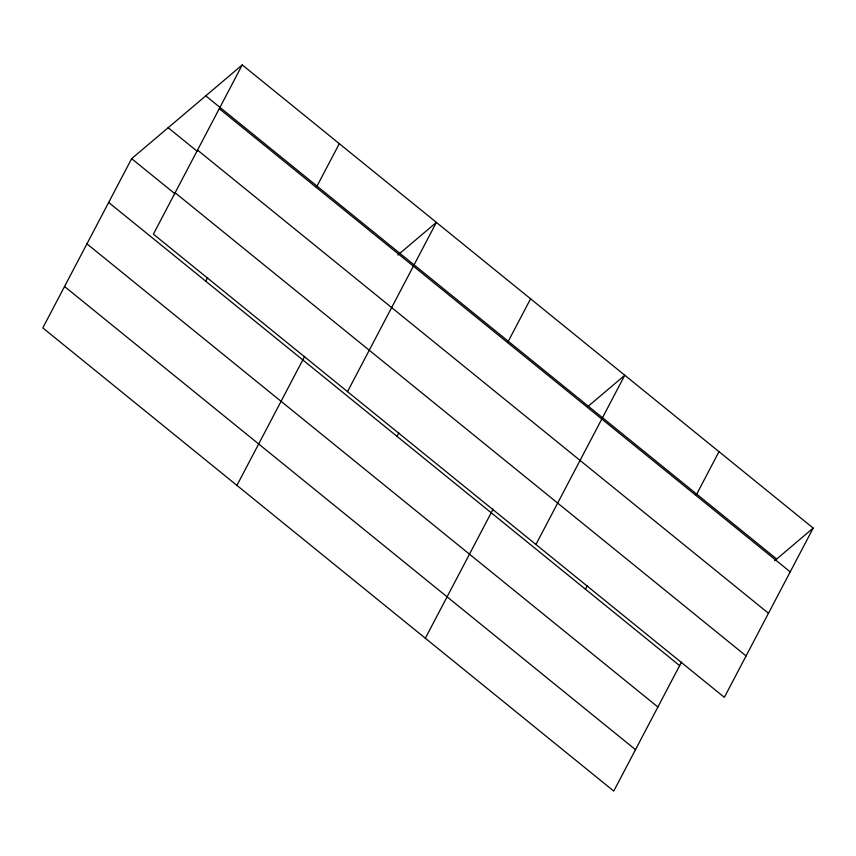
<?xml version="1.0" encoding="UTF-8"?>
<svg xmlns="http://www.w3.org/2000/svg" width="856" height="856" viewBox="0 0 856 856"><rect width="100%" height="100%" fill="white"/><g stroke="black" fill="none" stroke-linecap="round" stroke-linejoin="round"><path stroke-width="1.28" d="M242.248 64.917L153.385 234.159L724.347 697.33L813.2 528.088L242.248 64.917L131.653 158.67L42.8 327.912L613.752 791.083L681.494 662.062M205.74 281.175L207.601 277.633M316.324 187.432L339.308 143.658M236.93 485.384L304.661 356.364M347.515 391.641L436.367 222.4L397.837 255.056M397.002 436.346L398.875 432.794M507.597 342.593L530.581 298.819M425.346 638.234L493.077 509.213M535.931 544.491L624.784 375.249L588.286 406.183M585.418 589.185L587.28 585.643M696.014 495.442L718.997 451.668M774.669 560.755L813.2 528.088M205.75 95.861L776.702 559.032M219.264 108.691L790.216 571.862M197.522 150.1L768.485 613.27M168.151 127.726L197.062 151.18M175.127 192.761L746.09 655.931M131.653 158.67L175.02 193.852M108.669 202.444L679.632 665.615M86.938 243.842L657.89 707.013M64.542 286.503L635.494 749.674"/></g></svg>
